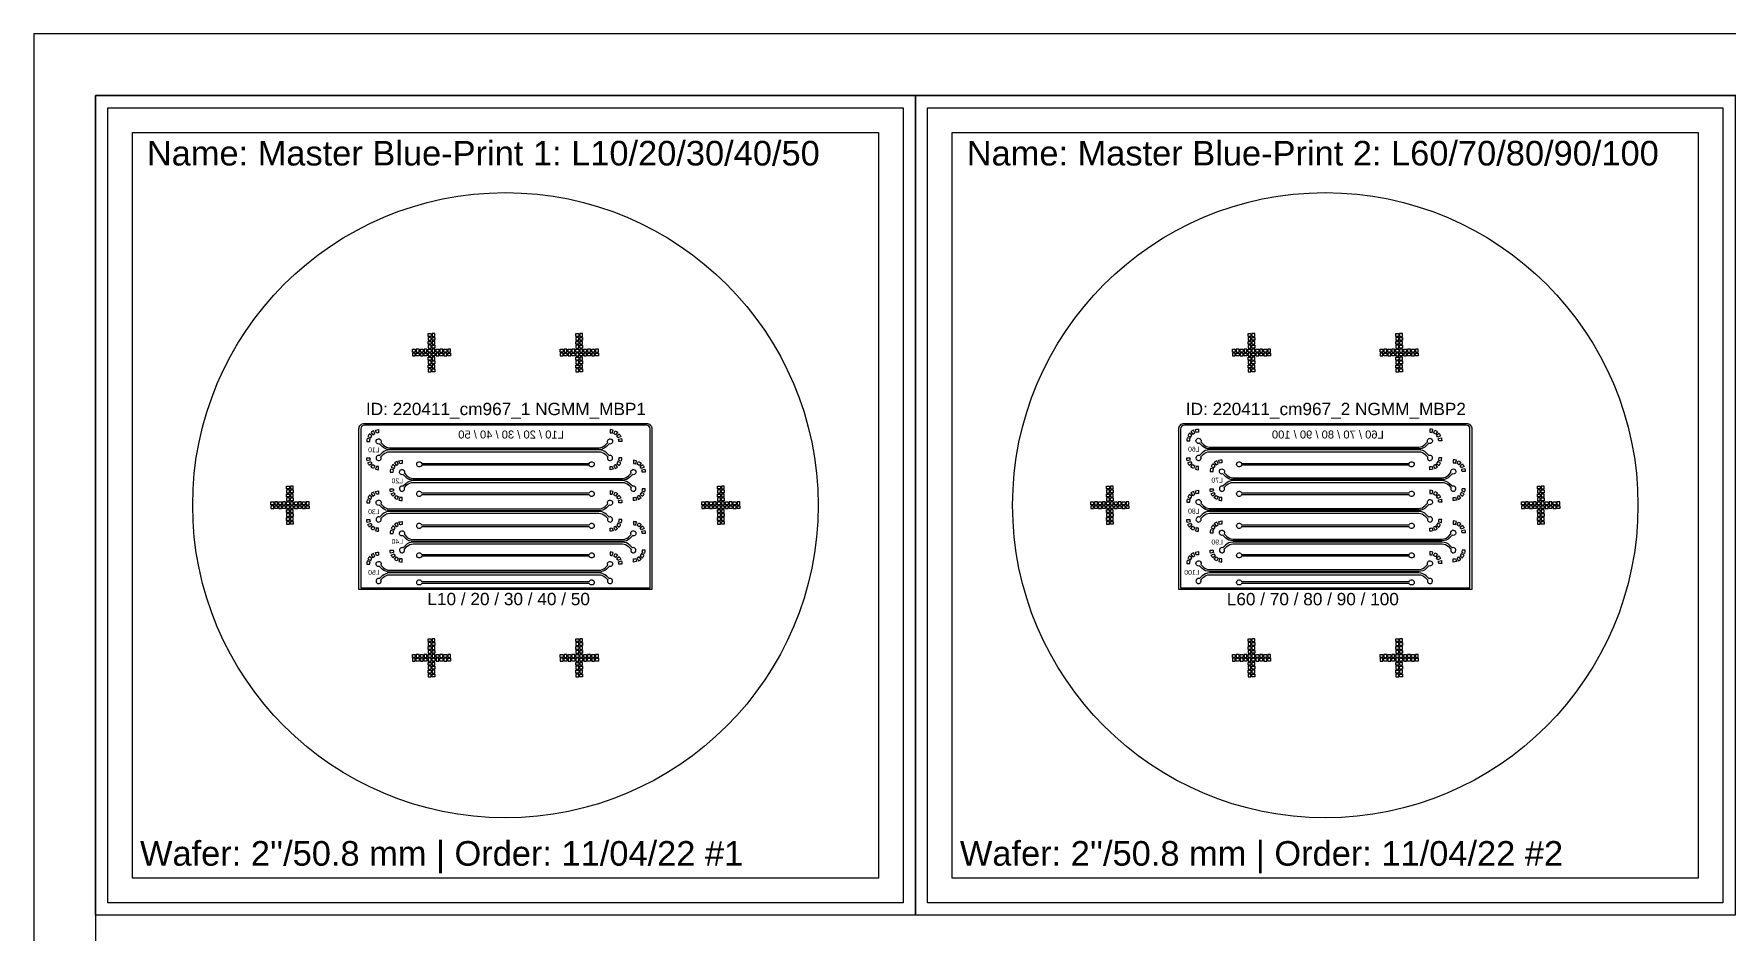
# Model space of a CAD drawing. Extents: x 3 to 210003, y 6 to 297006.
# Drawn here: x 3 to 137703, y 223856 to 297006 of the extents above; entities that cross this region are included whole.
import ezdxf

# ---------------------------------------------------------------- set-up
doc = ezdxf.new("R2010")
doc.units = 13
doc.header["$MEASUREMENT"] = 0
doc.layers.add('1- Light', color=2, linetype='Continuous')
doc.layers.add('2- Dark', color=4, linetype='Continuous')
doc.styles.get("Standard").update_dxf_attribs({"font": 'Arial.ttf', "height": 4})

msp = doc.modelspace()

# ---------------------------------------------------------------- linework, layer by layer
for points in [[(6003, 291006), (70603, 291006), (70603, 226406), (6003, 226406)], [(72603, 291006), (137203, 291006), (137203, 226406), (72603, 226406)], [(8003, 289006), (68603, 289006), (68603, 228406), (8003, 228406)], [(74603, 289006), (135203, 289006), (135203, 228406), (74603, 228406)]]:
    msp.add_lwpolyline(points, close=True)
at = {"layer": '1- Light'}
for points in [[(32033, 272656), (32263, 272656), (32263, 272426), (32033, 272426)], [(32573, 272656), (32343, 272656), (32343, 272426), (32573, 272426)], [(44033, 272656), (44263, 272656), (44263, 272426), (44033, 272426)], [(44573, 272656), (44343, 272656), (44343, 272426), (44573, 272426)], [(98633, 272656), (98863, 272656), (98863, 272426), (98633, 272426)], [(99173, 272656), (98943, 272656), (98943, 272426), (99173, 272426)], [(110633, 272656), (110863, 272656), (110863, 272426), (110633, 272426)], [(111173, 272656), (110943, 272656), (110943, 272426), (111173, 272426)], [(30753, 271376), (30983, 271376), (30983, 271146), (30753, 271146)], [(31293, 271376), (31063, 271376), (31063, 271146), (31293, 271146)], [(31393, 271376), (31623, 271376), (31623, 271146), (31393, 271146)], [(31933, 271376), (31703, 271376), (31703, 271146), (31933, 271146)], [(32033, 272116), (32263, 272116), (32263, 272346), (32033, 272346)], [(32033, 272016), (32263, 272016), (32263, 271786), (32033, 271786)], [(32033, 271476), (32263, 271476), (32263, 271706), (32033, 271706)], [(32033, 271376), (32263, 271376), (32263, 271146), (32033, 271146)], [(32573, 272116), (32343, 272116), (32343, 272346), (32573, 272346)], [(32573, 272016), (32343, 272016), (32343, 271786), (32573, 271786)], [(32573, 271476), (32343, 271476), (32343, 271706), (32573, 271706)], [(32573, 271376), (32343, 271376), (32343, 271146), (32573, 271146)], [(32673, 271376), (32903, 271376), (32903, 271146), (32673, 271146)], [(33213, 271376), (32983, 271376), (32983, 271146), (33213, 271146)], [(33313, 271376), (33543, 271376), (33543, 271146), (33313, 271146)], [(33853, 271376), (33623, 271376), (33623, 271146), (33853, 271146)], [(42753, 271376), (42983, 271376), (42983, 271146), (42753, 271146)], [(43293, 271376), (43063, 271376), (43063, 271146), (43293, 271146)], [(43393, 271376), (43623, 271376), (43623, 271146), (43393, 271146)], [(43933, 271376), (43703, 271376), (43703, 271146), (43933, 271146)], [(44033, 272116), (44263, 272116), (44263, 272346), (44033, 272346)], [(44033, 272016), (44263, 272016), (44263, 271786), (44033, 271786)], [(44033, 271476), (44263, 271476), (44263, 271706), (44033, 271706)], [(44033, 271376), (44263, 271376), (44263, 271146), (44033, 271146)], [(44573, 272116), (44343, 272116), (44343, 272346), (44573, 272346)], [(44573, 272016), (44343, 272016), (44343, 271786), (44573, 271786)], [(44573, 271476), (44343, 271476), (44343, 271706), (44573, 271706)], [(44573, 271376), (44343, 271376), (44343, 271146), (44573, 271146)], [(44673, 271376), (44903, 271376), (44903, 271146), (44673, 271146)], [(45213, 271376), (44983, 271376), (44983, 271146), (45213, 271146)], [(45313, 271376), (45543, 271376), (45543, 271146), (45313, 271146)], [(45853, 271376), (45623, 271376), (45623, 271146), (45853, 271146)], [(97353, 271376), (97583, 271376), (97583, 271146), (97353, 271146)], [(97893, 271376), (97663, 271376), (97663, 271146), (97893, 271146)], [(97993, 271376), (98223, 271376), (98223, 271146), (97993, 271146)], [(98533, 271376), (98303, 271376), (98303, 271146), (98533, 271146)], [(98633, 272116), (98863, 272116), (98863, 272346), (98633, 272346)], [(98633, 272016), (98863, 272016), (98863, 271786), (98633, 271786)], [(98633, 271476), (98863, 271476), (98863, 271706), (98633, 271706)], [(98633, 271376), (98863, 271376), (98863, 271146), (98633, 271146)], [(99173, 272116), (98943, 272116), (98943, 272346), (99173, 272346)], [(99173, 272016), (98943, 272016), (98943, 271786), (99173, 271786)], [(99173, 271476), (98943, 271476), (98943, 271706), (99173, 271706)], [(99173, 271376), (98943, 271376), (98943, 271146), (99173, 271146)], [(99273, 271376), (99503, 271376), (99503, 271146), (99273, 271146)], [(99813, 271376), (99583, 271376), (99583, 271146), (99813, 271146)], [(99913, 271376), (100143, 271376), (100143, 271146), (99913, 271146)], [(100453, 271376), (100223, 271376), (100223, 271146), (100453, 271146)], [(109353, 271376), (109583, 271376), (109583, 271146), (109353, 271146)], [(109893, 271376), (109663, 271376), (109663, 271146), (109893, 271146)], [(109993, 271376), (110223, 271376), (110223, 271146), (109993, 271146)], [(110533, 271376), (110303, 271376), (110303, 271146), (110533, 271146)], [(110633, 272116), (110863, 272116), (110863, 272346), (110633, 272346)], [(110633, 272016), (110863, 272016), (110863, 271786), (110633, 271786)], [(110633, 271476), (110863, 271476), (110863, 271706), (110633, 271706)], [(110633, 271376), (110863, 271376), (110863, 271146), (110633, 271146)], [(111173, 272116), (110943, 272116), (110943, 272346), (111173, 272346)], [(111173, 272016), (110943, 272016), (110943, 271786), (111173, 271786)], [(111173, 271476), (110943, 271476), (110943, 271706), (111173, 271706)], [(111173, 271376), (110943, 271376), (110943, 271146), (111173, 271146)], [(111273, 271376), (111503, 271376), (111503, 271146), (111273, 271146)], [(111813, 271376), (111583, 271376), (111583, 271146), (111813, 271146)], [(111913, 271376), (112143, 271376), (112143, 271146), (111913, 271146)], [(112453, 271376), (112223, 271376), (112223, 271146), (112453, 271146)], [(30753, 270836), (30983, 270836), (30983, 271066), (30753, 271066)], [(31293, 270836), (31063, 270836), (31063, 271066), (31293, 271066)], [(31393, 270836), (31623, 270836), (31623, 271066), (31393, 271066)], [(31933, 270836), (31703, 270836), (31703, 271066), (31933, 271066)], [(32033, 270836), (32263, 270836), (32263, 271066), (32033, 271066)], [(32033, 270736), (32263, 270736), (32263, 270506), (32033, 270506)], [(32033, 270196), (32263, 270196), (32263, 270426), (32033, 270426)], [(32033, 270096), (32263, 270096), (32263, 269866), (32033, 269866)], [(32573, 270836), (32343, 270836), (32343, 271066), (32573, 271066)], [(32573, 270736), (32343, 270736), (32343, 270506), (32573, 270506)], [(32573, 270196), (32343, 270196), (32343, 270426), (32573, 270426)], [(32573, 270096), (32343, 270096), (32343, 269866), (32573, 269866)], [(32673, 270836), (32903, 270836), (32903, 271066), (32673, 271066)], [(33213, 270836), (32983, 270836), (32983, 271066), (33213, 271066)], [(33313, 270836), (33543, 270836), (33543, 271066), (33313, 271066)], [(33853, 270836), (33623, 270836), (33623, 271066), (33853, 271066)], [(42753, 270836), (42983, 270836), (42983, 271066), (42753, 271066)], [(43293, 270836), (43063, 270836), (43063, 271066), (43293, 271066)], [(43393, 270836), (43623, 270836), (43623, 271066), (43393, 271066)], [(43933, 270836), (43703, 270836), (43703, 271066), (43933, 271066)], [(44033, 270836), (44263, 270836), (44263, 271066), (44033, 271066)], [(44033, 270736), (44263, 270736), (44263, 270506), (44033, 270506)], [(44033, 270196), (44263, 270196), (44263, 270426), (44033, 270426)], [(44033, 270096), (44263, 270096), (44263, 269866), (44033, 269866)], [(44573, 270836), (44343, 270836), (44343, 271066), (44573, 271066)], [(44573, 270736), (44343, 270736), (44343, 270506), (44573, 270506)], [(44573, 270196), (44343, 270196), (44343, 270426), (44573, 270426)], [(44573, 270096), (44343, 270096), (44343, 269866), (44573, 269866)], [(44673, 270836), (44903, 270836), (44903, 271066), (44673, 271066)], [(45213, 270836), (44983, 270836), (44983, 271066), (45213, 271066)], [(45313, 270836), (45543, 270836), (45543, 271066), (45313, 271066)], [(45853, 270836), (45623, 270836), (45623, 271066), (45853, 271066)], [(97353, 270836), (97583, 270836), (97583, 271066), (97353, 271066)], [(97893, 270836), (97663, 270836), (97663, 271066), (97893, 271066)], [(97993, 270836), (98223, 270836), (98223, 271066), (97993, 271066)], [(98533, 270836), (98303, 270836), (98303, 271066), (98533, 271066)], [(98633, 270836), (98863, 270836), (98863, 271066), (98633, 271066)], [(98633, 270736), (98863, 270736), (98863, 270506), (98633, 270506)], [(98633, 270196), (98863, 270196), (98863, 270426), (98633, 270426)], [(98633, 270096), (98863, 270096), (98863, 269866), (98633, 269866)], [(99173, 270836), (98943, 270836), (98943, 271066), (99173, 271066)], [(99173, 270736), (98943, 270736), (98943, 270506), (99173, 270506)], [(99173, 270196), (98943, 270196), (98943, 270426), (99173, 270426)], [(99173, 270096), (98943, 270096), (98943, 269866), (99173, 269866)], [(99273, 270836), (99503, 270836), (99503, 271066), (99273, 271066)], [(99813, 270836), (99583, 270836), (99583, 271066), (99813, 271066)], [(99913, 270836), (100143, 270836), (100143, 271066), (99913, 271066)], [(100453, 270836), (100223, 270836), (100223, 271066), (100453, 271066)], [(109353, 270836), (109583, 270836), (109583, 271066), (109353, 271066)], [(109893, 270836), (109663, 270836), (109663, 271066), (109893, 271066)], [(109993, 270836), (110223, 270836), (110223, 271066), (109993, 271066)], [(110533, 270836), (110303, 270836), (110303, 271066), (110533, 271066)], [(110633, 270836), (110863, 270836), (110863, 271066), (110633, 271066)], [(110633, 270736), (110863, 270736), (110863, 270506), (110633, 270506)], [(110633, 270196), (110863, 270196), (110863, 270426), (110633, 270426)], [(110633, 270096), (110863, 270096), (110863, 269866), (110633, 269866)], [(111173, 270836), (110943, 270836), (110943, 271066), (111173, 271066)], [(111173, 270736), (110943, 270736), (110943, 270506), (111173, 270506)], [(111173, 270196), (110943, 270196), (110943, 270426), (111173, 270426)], [(111173, 270096), (110943, 270096), (110943, 269866), (111173, 269866)], [(111273, 270836), (111503, 270836), (111503, 271066), (111273, 271066)], [(111813, 270836), (111583, 270836), (111583, 271066), (111813, 271066)], [(111913, 270836), (112143, 270836), (112143, 271066), (111913, 271066)], [(112453, 270836), (112223, 270836), (112223, 271066), (112453, 271066)], [(32033, 269556), (32263, 269556), (32263, 269786), (32033, 269786)], [(32573, 269556), (32343, 269556), (32343, 269786), (32573, 269786)], [(44033, 269556), (44263, 269556), (44263, 269786), (44033, 269786)], [(44573, 269556), (44343, 269556), (44343, 269786), (44573, 269786)], [(98633, 269556), (98863, 269556), (98863, 269786), (98633, 269786)], [(99173, 269556), (98943, 269556), (98943, 269786), (99173, 269786)], [(110633, 269556), (110863, 269556), (110863, 269786), (110633, 269786)], [(111173, 269556), (110943, 269556), (110943, 269786), (111173, 269786)], [(20533, 260256), (20763, 260256), (20763, 260026), (20533, 260026)], [(21073, 260256), (20843, 260256), (20843, 260026), (21073, 260026)], [(55533, 260256), (55763, 260256), (55763, 260026), (55533, 260026)], [(56073, 260256), (55843, 260256), (55843, 260026), (56073, 260026)], [(87133, 260256), (87363, 260256), (87363, 260026), (87133, 260026)], [(87673, 260256), (87443, 260256), (87443, 260026), (87673, 260026)], [(122133, 260256), (122363, 260256), (122363, 260026), (122133, 260026)], [(122673, 260256), (122443, 260256), (122443, 260026), (122673, 260026)], [(19253, 258976), (19483, 258976), (19483, 258746), (19253, 258746)], [(19793, 258976), (19563, 258976), (19563, 258746), (19793, 258746)], [(19893, 258976), (20123, 258976), (20123, 258746), (19893, 258746)], [(20433, 258976), (20203, 258976), (20203, 258746), (20433, 258746)], [(20533, 259716), (20763, 259716), (20763, 259946), (20533, 259946)], [(20533, 259616), (20763, 259616), (20763, 259386), (20533, 259386)], [(20533, 259076), (20763, 259076), (20763, 259306), (20533, 259306)], [(20533, 258976), (20763, 258976), (20763, 258746), (20533, 258746)], [(21073, 259716), (20843, 259716), (20843, 259946), (21073, 259946)], [(21073, 259616), (20843, 259616), (20843, 259386), (21073, 259386)], [(21073, 259076), (20843, 259076), (20843, 259306), (21073, 259306)], [(21073, 258976), (20843, 258976), (20843, 258746), (21073, 258746)], [(21173, 258976), (21403, 258976), (21403, 258746), (21173, 258746)], [(21713, 258976), (21483, 258976), (21483, 258746), (21713, 258746)], [(21813, 258976), (22043, 258976), (22043, 258746), (21813, 258746)], [(22353, 258976), (22123, 258976), (22123, 258746), (22353, 258746)], [(54253, 258976), (54483, 258976), (54483, 258746), (54253, 258746)], [(54793, 258976), (54563, 258976), (54563, 258746), (54793, 258746)], [(54893, 258976), (55123, 258976), (55123, 258746), (54893, 258746)], [(55433, 258976), (55203, 258976), (55203, 258746), (55433, 258746)], [(55533, 259716), (55763, 259716), (55763, 259946), (55533, 259946)], [(55533, 259616), (55763, 259616), (55763, 259386), (55533, 259386)], [(55533, 259076), (55763, 259076), (55763, 259306), (55533, 259306)], [(55533, 258976), (55763, 258976), (55763, 258746), (55533, 258746)], [(56073, 259716), (55843, 259716), (55843, 259946), (56073, 259946)], [(56073, 259616), (55843, 259616), (55843, 259386), (56073, 259386)], [(56073, 259076), (55843, 259076), (55843, 259306), (56073, 259306)], [(56073, 258976), (55843, 258976), (55843, 258746), (56073, 258746)], [(56173, 258976), (56403, 258976), (56403, 258746), (56173, 258746)], [(56713, 258976), (56483, 258976), (56483, 258746), (56713, 258746)], [(56813, 258976), (57043, 258976), (57043, 258746), (56813, 258746)], [(57353, 258976), (57123, 258976), (57123, 258746), (57353, 258746)], [(85853, 258976), (86083, 258976), (86083, 258746), (85853, 258746)], [(86393, 258976), (86163, 258976), (86163, 258746), (86393, 258746)], [(86493, 258976), (86723, 258976), (86723, 258746), (86493, 258746)], [(87033, 258976), (86803, 258976), (86803, 258746), (87033, 258746)], [(87133, 259716), (87363, 259716), (87363, 259946), (87133, 259946)], [(87133, 259616), (87363, 259616), (87363, 259386), (87133, 259386)], [(87133, 259076), (87363, 259076), (87363, 259306), (87133, 259306)], [(87133, 258976), (87363, 258976), (87363, 258746), (87133, 258746)], [(87673, 259716), (87443, 259716), (87443, 259946), (87673, 259946)], [(87673, 259616), (87443, 259616), (87443, 259386), (87673, 259386)], [(87673, 259076), (87443, 259076), (87443, 259306), (87673, 259306)], [(87673, 258976), (87443, 258976), (87443, 258746), (87673, 258746)], [(87773, 258976), (88003, 258976), (88003, 258746), (87773, 258746)], [(88313, 258976), (88083, 258976), (88083, 258746), (88313, 258746)], [(88413, 258976), (88643, 258976), (88643, 258746), (88413, 258746)], [(88953, 258976), (88723, 258976), (88723, 258746), (88953, 258746)], [(120853, 258976), (121083, 258976), (121083, 258746), (120853, 258746)], [(121393, 258976), (121163, 258976), (121163, 258746), (121393, 258746)], [(121493, 258976), (121723, 258976), (121723, 258746), (121493, 258746)], [(122033, 258976), (121803, 258976), (121803, 258746), (122033, 258746)], [(122133, 259716), (122363, 259716), (122363, 259946), (122133, 259946)], [(122133, 259616), (122363, 259616), (122363, 259386), (122133, 259386)], [(122133, 259076), (122363, 259076), (122363, 259306), (122133, 259306)], [(122133, 258976), (122363, 258976), (122363, 258746), (122133, 258746)], [(122673, 259716), (122443, 259716), (122443, 259946), (122673, 259946)], [(122673, 259616), (122443, 259616), (122443, 259386), (122673, 259386)], [(122673, 259076), (122443, 259076), (122443, 259306), (122673, 259306)], [(122673, 258976), (122443, 258976), (122443, 258746), (122673, 258746)], [(122773, 258976), (123003, 258976), (123003, 258746), (122773, 258746)], [(123313, 258976), (123083, 258976), (123083, 258746), (123313, 258746)], [(123413, 258976), (123643, 258976), (123643, 258746), (123413, 258746)], [(123953, 258976), (123723, 258976), (123723, 258746), (123953, 258746)], [(19253, 258436), (19483, 258436), (19483, 258666), (19253, 258666)], [(19793, 258436), (19563, 258436), (19563, 258666), (19793, 258666)], [(19893, 258436), (20123, 258436), (20123, 258666), (19893, 258666)], [(20433, 258436), (20203, 258436), (20203, 258666), (20433, 258666)], [(20533, 258436), (20763, 258436), (20763, 258666), (20533, 258666)], [(20533, 258336), (20763, 258336), (20763, 258106), (20533, 258106)], [(20533, 257796), (20763, 257796), (20763, 258026), (20533, 258026)], [(20533, 257696), (20763, 257696), (20763, 257466), (20533, 257466)], [(21073, 258436), (20843, 258436), (20843, 258666), (21073, 258666)], [(21073, 258336), (20843, 258336), (20843, 258106), (21073, 258106)], [(21073, 257796), (20843, 257796), (20843, 258026), (21073, 258026)], [(21073, 257696), (20843, 257696), (20843, 257466), (21073, 257466)], [(21173, 258436), (21403, 258436), (21403, 258666), (21173, 258666)], [(21713, 258436), (21483, 258436), (21483, 258666), (21713, 258666)], [(21813, 258436), (22043, 258436), (22043, 258666), (21813, 258666)], [(22353, 258436), (22123, 258436), (22123, 258666), (22353, 258666)], [(54253, 258436), (54483, 258436), (54483, 258666), (54253, 258666)], [(54793, 258436), (54563, 258436), (54563, 258666), (54793, 258666)], [(54893, 258436), (55123, 258436), (55123, 258666), (54893, 258666)], [(55433, 258436), (55203, 258436), (55203, 258666), (55433, 258666)], [(55533, 258436), (55763, 258436), (55763, 258666), (55533, 258666)], [(55533, 258336), (55763, 258336), (55763, 258106), (55533, 258106)], [(55533, 257796), (55763, 257796), (55763, 258026), (55533, 258026)], [(55533, 257696), (55763, 257696), (55763, 257466), (55533, 257466)], [(56073, 258436), (55843, 258436), (55843, 258666), (56073, 258666)], [(56073, 258336), (55843, 258336), (55843, 258106), (56073, 258106)], [(56073, 257796), (55843, 257796), (55843, 258026), (56073, 258026)], [(56073, 257696), (55843, 257696), (55843, 257466), (56073, 257466)], [(56173, 258436), (56403, 258436), (56403, 258666), (56173, 258666)], [(56713, 258436), (56483, 258436), (56483, 258666), (56713, 258666)], [(56813, 258436), (57043, 258436), (57043, 258666), (56813, 258666)], [(57353, 258436), (57123, 258436), (57123, 258666), (57353, 258666)], [(85853, 258436), (86083, 258436), (86083, 258666), (85853, 258666)], [(86393, 258436), (86163, 258436), (86163, 258666), (86393, 258666)], [(86493, 258436), (86723, 258436), (86723, 258666), (86493, 258666)], [(87033, 258436), (86803, 258436), (86803, 258666), (87033, 258666)], [(87133, 258436), (87363, 258436), (87363, 258666), (87133, 258666)], [(87133, 258336), (87363, 258336), (87363, 258106), (87133, 258106)], [(87133, 257796), (87363, 257796), (87363, 258026), (87133, 258026)], [(87133, 257696), (87363, 257696), (87363, 257466), (87133, 257466)], [(87673, 258436), (87443, 258436), (87443, 258666), (87673, 258666)], [(87673, 258336), (87443, 258336), (87443, 258106), (87673, 258106)], [(87673, 257796), (87443, 257796), (87443, 258026), (87673, 258026)], [(87673, 257696), (87443, 257696), (87443, 257466), (87673, 257466)], [(87773, 258436), (88003, 258436), (88003, 258666), (87773, 258666)], [(88313, 258436), (88083, 258436), (88083, 258666), (88313, 258666)], [(88413, 258436), (88643, 258436), (88643, 258666), (88413, 258666)], [(88953, 258436), (88723, 258436), (88723, 258666), (88953, 258666)], [(120853, 258436), (121083, 258436), (121083, 258666), (120853, 258666)], [(121393, 258436), (121163, 258436), (121163, 258666), (121393, 258666)], [(121493, 258436), (121723, 258436), (121723, 258666), (121493, 258666)], [(122033, 258436), (121803, 258436), (121803, 258666), (122033, 258666)], [(122133, 258436), (122363, 258436), (122363, 258666), (122133, 258666)], [(122133, 258336), (122363, 258336), (122363, 258106), (122133, 258106)], [(122133, 257796), (122363, 257796), (122363, 258026), (122133, 258026)], [(122133, 257696), (122363, 257696), (122363, 257466), (122133, 257466)], [(122673, 258436), (122443, 258436), (122443, 258666), (122673, 258666)], [(122673, 258336), (122443, 258336), (122443, 258106), (122673, 258106)], [(122673, 257796), (122443, 257796), (122443, 258026), (122673, 258026)], [(122673, 257696), (122443, 257696), (122443, 257466), (122673, 257466)], [(122773, 258436), (123003, 258436), (123003, 258666), (122773, 258666)], [(123313, 258436), (123083, 258436), (123083, 258666), (123313, 258666)], [(123413, 258436), (123643, 258436), (123643, 258666), (123413, 258666)], [(123953, 258436), (123723, 258436), (123723, 258666), (123953, 258666)], [(20533, 257156), (20763, 257156), (20763, 257386), (20533, 257386)], [(21073, 257156), (20843, 257156), (20843, 257386), (21073, 257386)], [(55533, 257156), (55763, 257156), (55763, 257386), (55533, 257386)], [(56073, 257156), (55843, 257156), (55843, 257386), (56073, 257386)], [(87133, 257156), (87363, 257156), (87363, 257386), (87133, 257386)], [(87673, 257156), (87443, 257156), (87443, 257386), (87673, 257386)], [(122133, 257156), (122363, 257156), (122363, 257386), (122133, 257386)], [(122673, 257156), (122443, 257156), (122443, 257386), (122673, 257386)], [(30753, 246576), (30983, 246576), (30983, 246346), (30753, 246346)], [(31293, 246576), (31063, 246576), (31063, 246346), (31293, 246346)], [(31393, 246576), (31623, 246576), (31623, 246346), (31393, 246346)], [(31933, 246576), (31703, 246576), (31703, 246346), (31933, 246346)], [(32033, 247856), (32263, 247856), (32263, 247626), (32033, 247626)], [(32033, 247316), (32263, 247316), (32263, 247546), (32033, 247546)], [(32033, 247216), (32263, 247216), (32263, 246986), (32033, 246986)], [(32033, 246676), (32263, 246676), (32263, 246906), (32033, 246906)], [(32033, 246576), (32263, 246576), (32263, 246346), (32033, 246346)], [(32573, 247856), (32343, 247856), (32343, 247626), (32573, 247626)], [(32573, 247316), (32343, 247316), (32343, 247546), (32573, 247546)], [(32573, 247216), (32343, 247216), (32343, 246986), (32573, 246986)], [(32573, 246676), (32343, 246676), (32343, 246906), (32573, 246906)], [(32573, 246576), (32343, 246576), (32343, 246346), (32573, 246346)], [(32673, 246576), (32903, 246576), (32903, 246346), (32673, 246346)], [(33213, 246576), (32983, 246576), (32983, 246346), (33213, 246346)], [(33313, 246576), (33543, 246576), (33543, 246346), (33313, 246346)], [(33853, 246576), (33623, 246576), (33623, 246346), (33853, 246346)], [(42753, 246576), (42983, 246576), (42983, 246346), (42753, 246346)], [(43293, 246576), (43063, 246576), (43063, 246346), (43293, 246346)], [(43393, 246576), (43623, 246576), (43623, 246346), (43393, 246346)], [(43933, 246576), (43703, 246576), (43703, 246346), (43933, 246346)], [(44033, 247856), (44263, 247856), (44263, 247626), (44033, 247626)], [(44033, 247316), (44263, 247316), (44263, 247546), (44033, 247546)], [(44033, 247216), (44263, 247216), (44263, 246986), (44033, 246986)], [(44033, 246676), (44263, 246676), (44263, 246906), (44033, 246906)], [(44033, 246576), (44263, 246576), (44263, 246346), (44033, 246346)], [(44573, 247856), (44343, 247856), (44343, 247626), (44573, 247626)], [(44573, 247316), (44343, 247316), (44343, 247546), (44573, 247546)], [(44573, 247216), (44343, 247216), (44343, 246986), (44573, 246986)], [(44573, 246676), (44343, 246676), (44343, 246906), (44573, 246906)], [(44573, 246576), (44343, 246576), (44343, 246346), (44573, 246346)], [(44673, 246576), (44903, 246576), (44903, 246346), (44673, 246346)], [(45213, 246576), (44983, 246576), (44983, 246346), (45213, 246346)], [(45313, 246576), (45543, 246576), (45543, 246346), (45313, 246346)], [(45853, 246576), (45623, 246576), (45623, 246346), (45853, 246346)], [(97353, 246576), (97583, 246576), (97583, 246346), (97353, 246346)], [(97893, 246576), (97663, 246576), (97663, 246346), (97893, 246346)], [(97993, 246576), (98223, 246576), (98223, 246346), (97993, 246346)], [(98533, 246576), (98303, 246576), (98303, 246346), (98533, 246346)], [(98633, 247856), (98863, 247856), (98863, 247626), (98633, 247626)], [(98633, 247316), (98863, 247316), (98863, 247546), (98633, 247546)], [(98633, 247216), (98863, 247216), (98863, 246986), (98633, 246986)], [(98633, 246676), (98863, 246676), (98863, 246906), (98633, 246906)], [(98633, 246576), (98863, 246576), (98863, 246346), (98633, 246346)], [(99173, 247856), (98943, 247856), (98943, 247626), (99173, 247626)], [(99173, 247316), (98943, 247316), (98943, 247546), (99173, 247546)], [(99173, 247216), (98943, 247216), (98943, 246986), (99173, 246986)], [(99173, 246676), (98943, 246676), (98943, 246906), (99173, 246906)], [(99173, 246576), (98943, 246576), (98943, 246346), (99173, 246346)], [(99273, 246576), (99503, 246576), (99503, 246346), (99273, 246346)], [(99813, 246576), (99583, 246576), (99583, 246346), (99813, 246346)], [(99913, 246576), (100143, 246576), (100143, 246346), (99913, 246346)], [(100453, 246576), (100223, 246576), (100223, 246346), (100453, 246346)], [(109353, 246576), (109583, 246576), (109583, 246346), (109353, 246346)], [(109893, 246576), (109663, 246576), (109663, 246346), (109893, 246346)], [(109993, 246576), (110223, 246576), (110223, 246346), (109993, 246346)], [(110533, 246576), (110303, 246576), (110303, 246346), (110533, 246346)], [(110633, 247856), (110863, 247856), (110863, 247626), (110633, 247626)], [(110633, 247316), (110863, 247316), (110863, 247546), (110633, 247546)], [(110633, 247216), (110863, 247216), (110863, 246986), (110633, 246986)], [(110633, 246676), (110863, 246676), (110863, 246906), (110633, 246906)], [(110633, 246576), (110863, 246576), (110863, 246346), (110633, 246346)], [(111173, 247856), (110943, 247856), (110943, 247626), (111173, 247626)], [(111173, 247316), (110943, 247316), (110943, 247546), (111173, 247546)], [(111173, 247216), (110943, 247216), (110943, 246986), (111173, 246986)], [(111173, 246676), (110943, 246676), (110943, 246906), (111173, 246906)], [(111173, 246576), (110943, 246576), (110943, 246346), (111173, 246346)], [(111273, 246576), (111503, 246576), (111503, 246346), (111273, 246346)], [(111813, 246576), (111583, 246576), (111583, 246346), (111813, 246346)], [(111913, 246576), (112143, 246576), (112143, 246346), (111913, 246346)], [(112453, 246576), (112223, 246576), (112223, 246346), (112453, 246346)], [(30753, 246036), (30983, 246036), (30983, 246266), (30753, 246266)], [(31293, 246036), (31063, 246036), (31063, 246266), (31293, 246266)], [(31393, 246036), (31623, 246036), (31623, 246266), (31393, 246266)], [(31933, 246036), (31703, 246036), (31703, 246266), (31933, 246266)], [(32033, 246036), (32263, 246036), (32263, 246266), (32033, 246266)], [(32033, 245936), (32263, 245936), (32263, 245706), (32033, 245706)], [(32033, 245396), (32263, 245396), (32263, 245626), (32033, 245626)], [(32033, 245296), (32263, 245296), (32263, 245066), (32033, 245066)], [(32573, 246036), (32343, 246036), (32343, 246266), (32573, 246266)], [(32573, 245936), (32343, 245936), (32343, 245706), (32573, 245706)], [(32573, 245396), (32343, 245396), (32343, 245626), (32573, 245626)], [(32573, 245296), (32343, 245296), (32343, 245066), (32573, 245066)], [(32673, 246036), (32903, 246036), (32903, 246266), (32673, 246266)], [(33213, 246036), (32983, 246036), (32983, 246266), (33213, 246266)], [(33313, 246036), (33543, 246036), (33543, 246266), (33313, 246266)], [(33853, 246036), (33623, 246036), (33623, 246266), (33853, 246266)], [(42753, 246036), (42983, 246036), (42983, 246266), (42753, 246266)], [(43293, 246036), (43063, 246036), (43063, 246266), (43293, 246266)], [(43393, 246036), (43623, 246036), (43623, 246266), (43393, 246266)], [(43933, 246036), (43703, 246036), (43703, 246266), (43933, 246266)], [(44033, 246036), (44263, 246036), (44263, 246266), (44033, 246266)], [(44033, 245936), (44263, 245936), (44263, 245706), (44033, 245706)], [(44033, 245396), (44263, 245396), (44263, 245626), (44033, 245626)], [(44033, 245296), (44263, 245296), (44263, 245066), (44033, 245066)], [(44573, 246036), (44343, 246036), (44343, 246266), (44573, 246266)], [(44573, 245936), (44343, 245936), (44343, 245706), (44573, 245706)], [(44573, 245396), (44343, 245396), (44343, 245626), (44573, 245626)], [(44573, 245296), (44343, 245296), (44343, 245066), (44573, 245066)], [(44673, 246036), (44903, 246036), (44903, 246266), (44673, 246266)], [(45213, 246036), (44983, 246036), (44983, 246266), (45213, 246266)], [(45313, 246036), (45543, 246036), (45543, 246266), (45313, 246266)], [(45853, 246036), (45623, 246036), (45623, 246266), (45853, 246266)], [(97353, 246036), (97583, 246036), (97583, 246266), (97353, 246266)], [(97893, 246036), (97663, 246036), (97663, 246266), (97893, 246266)], [(97993, 246036), (98223, 246036), (98223, 246266), (97993, 246266)], [(98533, 246036), (98303, 246036), (98303, 246266), (98533, 246266)], [(98633, 246036), (98863, 246036), (98863, 246266), (98633, 246266)], [(98633, 245936), (98863, 245936), (98863, 245706), (98633, 245706)], [(98633, 245396), (98863, 245396), (98863, 245626), (98633, 245626)], [(98633, 245296), (98863, 245296), (98863, 245066), (98633, 245066)], [(99173, 246036), (98943, 246036), (98943, 246266), (99173, 246266)], [(99173, 245936), (98943, 245936), (98943, 245706), (99173, 245706)], [(99173, 245396), (98943, 245396), (98943, 245626), (99173, 245626)], [(99173, 245296), (98943, 245296), (98943, 245066), (99173, 245066)], [(99273, 246036), (99503, 246036), (99503, 246266), (99273, 246266)], [(99813, 246036), (99583, 246036), (99583, 246266), (99813, 246266)], [(99913, 246036), (100143, 246036), (100143, 246266), (99913, 246266)], [(100453, 246036), (100223, 246036), (100223, 246266), (100453, 246266)], [(109353, 246036), (109583, 246036), (109583, 246266), (109353, 246266)], [(109893, 246036), (109663, 246036), (109663, 246266), (109893, 246266)], [(109993, 246036), (110223, 246036), (110223, 246266), (109993, 246266)], [(110533, 246036), (110303, 246036), (110303, 246266), (110533, 246266)], [(110633, 246036), (110863, 246036), (110863, 246266), (110633, 246266)], [(110633, 245936), (110863, 245936), (110863, 245706), (110633, 245706)], [(110633, 245396), (110863, 245396), (110863, 245626), (110633, 245626)], [(110633, 245296), (110863, 245296), (110863, 245066), (110633, 245066)], [(111173, 246036), (110943, 246036), (110943, 246266), (111173, 246266)], [(111173, 245936), (110943, 245936), (110943, 245706), (111173, 245706)], [(111173, 245396), (110943, 245396), (110943, 245626), (111173, 245626)], [(111173, 245296), (110943, 245296), (110943, 245066), (111173, 245066)], [(111273, 246036), (111503, 246036), (111503, 246266), (111273, 246266)], [(111813, 246036), (111583, 246036), (111583, 246266), (111813, 246266)], [(111913, 246036), (112143, 246036), (112143, 246266), (111913, 246266)], [(112453, 246036), (112223, 246036), (112223, 246266), (112453, 246266)], [(32033, 244756), (32263, 244756), (32263, 244986), (32033, 244986)], [(32573, 244756), (32343, 244756), (32343, 244986), (32573, 244986)], [(44033, 244756), (44263, 244756), (44263, 244986), (44033, 244986)], [(44573, 244756), (44343, 244756), (44343, 244986), (44573, 244986)], [(98633, 244756), (98863, 244756), (98863, 244986), (98633, 244986)], [(99173, 244756), (98943, 244756), (98943, 244986), (99173, 244986)], [(110633, 244756), (110863, 244756), (110863, 244986), (110633, 244986)], [(111173, 244756), (110943, 244756), (110943, 244986), (111173, 244986)]]:
    msp.add_lwpolyline(points, close=True, dxfattribs=at)
for points in [[(50203, 252056), (50203, 251856), (26403, 251856), (26403, 252056), (26403, 264906, -0.4142136), (26853, 265356), (49753, 265356, -0.4142136), (50203, 264906)], [(50053, 252206), (50053, 264906, 0.4142136), (49753, 265206), (26853, 265206, 0.4142136), (26553, 264906), (26553, 252206), (26553, 252006), (50053, 252006)], [(27460, 264343), (27268, 264504, 0.0655435), (27134, 264292), (27360, 264187, -0.0655435)], [(27704, 264530), (27598, 264757, 0.0655435), (27387, 264622), (27547, 264430, -0.0655435)], [(27820, 264572), (27755, 264814, -0.0655435), (28004, 264847), (28004, 264597, 0.0655435)], [(46986, 264572), (47051, 264814, 0.0655435), (46802, 264847), (46802, 264597, -0.0655435)], [(47103, 264530), (47208, 264757, -0.0655435), (47420, 264622), (47259, 264430, 0.0655435)], [(47346, 264343), (47538, 264504, -0.0655435), (47673, 264292), (47446, 264187, 0.0655435)], [(116803, 252056), (116803, 251856), (93003, 251856), (93003, 252056), (93003, 264906, -0.4142136), (93453, 265356), (116353, 265356, -0.4142136), (116803, 264906)], [(116653, 252206), (116653, 264906, 0.4142136), (116353, 265206), (93453, 265206, 0.4142136), (93153, 264906), (93153, 252206), (93153, 252006), (116653, 252006)], [(94060, 264393), (93868, 264554, 0.0655435), (93734, 264342), (93960, 264237, -0.0655435)], [(94304, 264580), (94198, 264807, 0.0655435), (93987, 264672), (94147, 264480, -0.0655435)], [(94420, 264622), (94355, 264864, -0.0655435), (94604, 264897), (94604, 264647, 0.0655435)], [(113586, 264622), (113651, 264864, 0.0655435), (113402, 264897), (113402, 264647, -0.0655435)], [(113703, 264580), (113808, 264807, -0.0655435), (114020, 264672), (113859, 264480, 0.0655435)], [(113946, 264393), (114138, 264554, -0.0655435), (114273, 264342), (114046, 264237, 0.0655435)], [(27318, 264070), (27076, 264135, 0.0655435), (27044, 263887), (27294, 263887, -0.0655435)], [(28903, 263231, -0.1989124), (28302, 263480), (28088, 263694, -5.4151681), (28195, 263799), (28408, 263586, 0.1989124), (28903, 263381), (45903, 263381, 0.1989124), (46398, 263586), (46611, 263799, -5.4151681), (46718, 263694), (46504, 263480, -0.1989124), (45903, 263231)], [(28903, 263206, 0.1989124), (28302, 262957), (28088, 262743, 5.4151681), (28195, 262638), (28408, 262851, -0.1989124), (28903, 263056), (45903, 263056, -0.1989124), (46398, 262851), (46611, 262638, 5.4151681), (46718, 262743), (46504, 262957, 0.1989124), (45903, 263206)], [(47488, 264070), (47730, 264135, -0.0655435), (47762, 263887), (47512, 263887, 0.0655435)], [(93918, 264120), (93676, 264185, 0.0655435), (93644, 263937), (93894, 263937, -0.0655435)], [(95503, 263281, -0.1989124), (94902, 263530), (94688, 263744, -5.4151681), (94795, 263849), (95008, 263636, 0.1989124), (95503, 263431), (112503, 263431, 0.1989124), (112998, 263636), (113211, 263849, -5.4151681), (113318, 263744), (113104, 263530, -0.1989124), (112503, 263281)], [(95503, 263206, 0.1989124), (94902, 262957), (94688, 262743, 5.4151681), (94795, 262638), (95008, 262851, -0.1989124), (95503, 263056), (112503, 263056, -0.1989124), (112998, 262851), (113211, 262638, 5.4151681), (113318, 262743), (113104, 262957, 0.1989124), (112503, 263206)], [(114088, 264120), (114330, 264185, -0.0655435), (114362, 263937), (114112, 263937, 0.0655435)], [(27318, 262367), (27076, 262302, -0.0655435), (27044, 262550), (27294, 262550, 0.0655435)], [(27460, 262094), (27268, 261933, -0.0655435), (27134, 262145), (27360, 262250, 0.0655435)], [(27704, 261907), (27598, 261680, -0.0655435), (27387, 261815), (27547, 262007, 0.0655435)], [(27820, 261865), (27755, 261623, 0.0655435), (28004, 261590), (28004, 261840, -0.0655435)], [(29218, 261580), (28976, 261645, 0.0655435), (28944, 261397), (29194, 261397, -0.0655435)], [(29360, 261853), (29168, 262014, 0.0655435), (29034, 261802), (29260, 261697, -0.0655435)], [(29604, 262040), (29498, 262267, 0.0655435), (29287, 262132), (29447, 261940, -0.0655435)], [(29720, 262082), (29655, 262324, -0.0655435), (29904, 262357), (29904, 262107, 0.0655435)], [(38307, 261956), (31503, 261956, -5.4153394), (31503, 262106), (38307, 262106), (38382, 262106), (45115, 262106, -5.4153394), (45115, 261956)], [(46986, 261865), (47051, 261623, -0.0655435), (46802, 261590), (46802, 261840, 0.0655435)], [(47103, 261907), (47208, 261680, 0.0655435), (47420, 261815), (47259, 262007, -0.0655435)], [(47346, 262094), (47538, 261933, 0.0655435), (47673, 262145), (47446, 262250, -0.0655435)], [(47488, 262367), (47730, 262302, 0.0655435), (47762, 262550), (47512, 262550, -0.0655435)], [(48886, 262082), (48951, 262324, 0.0655435), (48702, 262357), (48702, 262107, -0.0655435)], [(49003, 262040), (49108, 262267, -0.0655435), (49320, 262132), (49159, 261940, 0.0655435)], [(49246, 261853), (49438, 262014, -0.0655435), (49573, 261802), (49346, 261697, 0.0655435)], [(49388, 261580), (49630, 261645, -0.0655435), (49662, 261397), (49412, 261397, 0.0655435)], [(93918, 262367), (93676, 262302, -0.0655435), (93644, 262550), (93894, 262550, 0.0655435)], [(94060, 262094), (93868, 261933, -0.0655435), (93734, 262145), (93960, 262250, 0.0655435)], [(94304, 261907), (94198, 261680, -0.0655435), (93987, 261815), (94147, 262007, 0.0655435)], [(94420, 261865), (94355, 261623, 0.0655435), (94604, 261590), (94604, 261840, -0.0655435)], [(95818, 261630), (95576, 261695, 0.0655435), (95544, 261447), (95794, 261447, -0.0655435)], [(95960, 261903), (95768, 262064, 0.0655435), (95634, 261852), (95860, 261747, -0.0655435)], [(96204, 262090), (96098, 262317, 0.0655435), (95887, 262182), (96047, 261990, -0.0655435)], [(96320, 262132), (96255, 262374, -0.0655435), (96504, 262407), (96504, 262157, 0.0655435)], [(97403, 260791, -0.1989124), (96802, 261040), (96588, 261254, -5.4151681), (96695, 261359), (96908, 261146, 0.1989124), (97403, 260941), (114403, 260941, 0.1989124), (114898, 261146), (115111, 261359, -5.4151681), (115218, 261254), (115004, 261040, -0.1989124), (114403, 260791)], [(104907, 261956), (98103, 261956, -5.4153394), (98103, 262106), (104907, 262106), (104982, 262106), (111715, 262106, -5.4153394), (111715, 261956)], [(113586, 261865), (113651, 261623, -0.0655435), (113402, 261590), (113402, 261840, 0.0655435)], [(113703, 261907), (113808, 261680, 0.0655435), (114020, 261815), (113859, 262007, -0.0655435)], [(113946, 262094), (114138, 261933, 0.0655435), (114273, 262145), (114046, 262250, -0.0655435)], [(114088, 262367), (114330, 262302, 0.0655435), (114362, 262550), (114112, 262550, -0.0655435)], [(115486, 262132), (115551, 262374, 0.0655435), (115302, 262407), (115302, 262157, -0.0655435)], [(115603, 262090), (115708, 262317, -0.0655435), (115920, 262182), (115759, 261990, 0.0655435)], [(115846, 261903), (116038, 262064, -0.0655435), (116173, 261852), (115946, 261747, 0.0655435)], [(115988, 261630), (116230, 261695, -0.0655435), (116262, 261447), (116012, 261447, 0.0655435)], [(30803, 260741, -0.1989124), (30202, 260990), (29988, 261204, -5.4151681), (30095, 261309), (30308, 261096, 0.1989124), (30803, 260891), (47803, 260891, 0.1989124), (48298, 261096), (48511, 261309, -5.4151681), (48618, 261204), (48404, 260990, -0.1989124), (47803, 260741)], [(30803, 260706, 0.1989124), (30202, 260457), (29988, 260243, 5.4151681), (30095, 260138), (30308, 260351, -0.1989124), (30803, 260556), (47803, 260556, -0.1989124), (48298, 260351), (48511, 260138, 5.4151681), (48618, 260243), (48404, 260457, 0.1989124), (47803, 260706)], [(97403, 260706, 0.1989124), (96802, 260457), (96588, 260243, 5.4151681), (96695, 260138), (96908, 260351, -0.1989124), (97403, 260556), (114403, 260556, -0.1989124), (114898, 260351), (115111, 260138, 5.4151681), (115218, 260243), (115004, 260457, 0.1989124), (114403, 260706)], [(27318, 259090), (27076, 259155, 0.0655435), (27044, 258907), (27294, 258907, -0.0655435)], [(27460, 259363), (27268, 259524, 0.0655435), (27134, 259312), (27360, 259207, -0.0655435)], [(27704, 259550), (27598, 259777, 0.0655435), (27387, 259642), (27547, 259450, -0.0655435)], [(27820, 259592), (27755, 259834, -0.0655435), (28004, 259867), (28004, 259617, 0.0655435)], [(28903, 258251, -0.1989124), (28302, 258500), (28088, 258714, -5.4151681), (28195, 258819), (28408, 258606, 0.1989124), (28903, 258401), (45903, 258401, 0.1989124), (46398, 258606), (46611, 258819, -5.4151681), (46718, 258714), (46504, 258500, -0.1989124), (45903, 258251)], [(29218, 259867), (28976, 259802, -0.0655435), (28944, 260050), (29194, 260050, 0.0655435)], [(29360, 259594), (29168, 259433, -0.0655435), (29034, 259645), (29260, 259750, 0.0655435)], [(29604, 259407), (29498, 259180, -0.0655435), (29287, 259315), (29447, 259507, 0.0655435)], [(29720, 259365), (29655, 259123, 0.0655435), (29904, 259090), (29904, 259340, -0.0655435)], [(38307, 259556), (31503, 259556, -5.4153394), (31503, 259706), (38307, 259706), (38382, 259706), (45115, 259706, -5.4153394), (45115, 259556)], [(46986, 259592), (47051, 259834, 0.0655435), (46802, 259867), (46802, 259617, -0.0655435)], [(47103, 259550), (47208, 259777, -0.0655435), (47420, 259642), (47259, 259450, 0.0655435)], [(47346, 259363), (47538, 259524, -0.0655435), (47673, 259312), (47446, 259207, 0.0655435)], [(47488, 259090), (47730, 259155, -0.0655435), (47762, 258907), (47512, 258907, 0.0655435)], [(48886, 259365), (48951, 259123, -0.0655435), (48702, 259090), (48702, 259340, 0.0655435)], [(49003, 259407), (49108, 259180, 0.0655435), (49320, 259315), (49159, 259507, -0.0655435)], [(49246, 259594), (49438, 259433, 0.0655435), (49573, 259645), (49346, 259750, -0.0655435)], [(49388, 259867), (49630, 259802, 0.0655435), (49662, 260050), (49412, 260050, -0.0655435)], [(93918, 259140), (93676, 259205, 0.0655435), (93644, 258957), (93894, 258957, -0.0655435)], [(94060, 259413), (93868, 259574, 0.0655435), (93734, 259362), (93960, 259257, -0.0655435)], [(94304, 259600), (94198, 259827, 0.0655435), (93987, 259692), (94147, 259500, -0.0655435)], [(94420, 259642), (94355, 259884, -0.0655435), (94604, 259917), (94604, 259667, 0.0655435)], [(95503, 258301, -0.1989124), (94902, 258550), (94688, 258764, -5.4151681), (94795, 258869), (95008, 258656, 0.1989124), (95503, 258451), (112503, 258451, 0.1989124), (112998, 258656), (113211, 258869, -5.4151681), (113318, 258764), (113104, 258550, -0.1989124), (112503, 258301)], [(95818, 259867), (95576, 259802, -0.0655435), (95544, 260050), (95794, 260050, 0.0655435)], [(95960, 259594), (95768, 259433, -0.0655435), (95634, 259645), (95860, 259750, 0.0655435)], [(96204, 259407), (96098, 259180, -0.0655435), (95887, 259315), (96047, 259507, 0.0655435)], [(96320, 259365), (96255, 259123, 0.0655435), (96504, 259090), (96504, 259340, -0.0655435)], [(104907, 259556), (98103, 259556, -5.4153394), (98103, 259706), (104907, 259706), (104982, 259706), (111715, 259706, -5.4153394), (111715, 259556)], [(113586, 259642), (113651, 259884, 0.0655435), (113402, 259917), (113402, 259667, -0.0655435)], [(113703, 259600), (113808, 259827, -0.0655435), (114020, 259692), (113859, 259500, 0.0655435)], [(113946, 259413), (114138, 259574, -0.0655435), (114273, 259362), (114046, 259257, 0.0655435)], [(114088, 259140), (114330, 259205, -0.0655435), (114362, 258957), (114112, 258957, 0.0655435)], [(115486, 259365), (115551, 259123, -0.0655435), (115302, 259090), (115302, 259340, 0.0655435)], [(115603, 259407), (115708, 259180, 0.0655435), (115920, 259315), (115759, 259507, -0.0655435)], [(115846, 259594), (116038, 259433, 0.0655435), (116173, 259645), (115946, 259750, -0.0655435)], [(115988, 259867), (116230, 259802, 0.0655435), (116262, 260050), (116012, 260050, -0.0655435)], [(27318, 257367), (27076, 257302, -0.0655435), (27044, 257550), (27294, 257550, 0.0655435)], [(28903, 258206, 0.1989124), (28302, 257957), (28088, 257743, 5.4151681), (28195, 257638), (28408, 257851, -0.1989124), (28903, 258056), (45903, 258056, -0.1989124), (46398, 257851), (46611, 257638, 5.4151681), (46718, 257743), (46504, 257957, 0.1989124), (45903, 258206)], [(47488, 257367), (47730, 257302, 0.0655435), (47762, 257550), (47512, 257550, -0.0655435)], [(93918, 257367), (93676, 257302, -0.0655435), (93644, 257550), (93894, 257550, 0.0655435)], [(95503, 258206, 0.1989124), (94902, 257957), (94688, 257743, 5.4151681), (94795, 257638), (95008, 257851, -0.1989124), (95503, 258056), (112503, 258056, -0.1989124), (112998, 257851), (113211, 257638, 5.4151681), (113318, 257743), (113104, 257957, 0.1989124), (112503, 258206)], [(114088, 257367), (114330, 257302, 0.0655435), (114362, 257550), (114112, 257550, -0.0655435)], [(27460, 257094), (27268, 256933, -0.0655435), (27134, 257145), (27360, 257250, 0.0655435)], [(27704, 256907), (27598, 256680, -0.0655435), (27387, 256815), (27547, 257007, 0.0655435)], [(27820, 256865), (27755, 256623, 0.0655435), (28004, 256590), (28004, 256840, -0.0655435)], [(29218, 256600), (28976, 256665, 0.0655435), (28944, 256417), (29194, 256417, -0.0655435)], [(29360, 256873), (29168, 257034, 0.0655435), (29034, 256822), (29260, 256717, -0.0655435)], [(29604, 257060), (29498, 257287, 0.0655435), (29287, 257152), (29447, 256960, -0.0655435)], [(29720, 257102), (29655, 257344, -0.0655435), (29904, 257377), (29904, 257127, 0.0655435)], [(30803, 255761, -0.1989124), (30202, 256010), (29988, 256224, -5.4151681), (30095, 256329), (30308, 256116, 0.1989124), (30803, 255911), (47803, 255911, 0.1989124), (48298, 256116), (48511, 256329, -5.4151681), (48618, 256224), (48404, 256010, -0.1989124), (47803, 255761)], [(38307, 256956), (31503, 256956, -5.4153394), (31503, 257106), (38307, 257106), (38382, 257106), (45115, 257106, -5.4153394), (45115, 256956)], [(46986, 256865), (47051, 256623, -0.0655435), (46802, 256590), (46802, 256840, 0.0655435)], [(47103, 256907), (47208, 256680, 0.0655435), (47420, 256815), (47259, 257007, -0.0655435)], [(47346, 257094), (47538, 256933, 0.0655435), (47673, 257145), (47446, 257250, -0.0655435)], [(48886, 257102), (48951, 257344, 0.0655435), (48702, 257377), (48702, 257127, -0.0655435)], [(49003, 257060), (49108, 257287, -0.0655435), (49320, 257152), (49159, 256960, 0.0655435)], [(49246, 256873), (49438, 257034, -0.0655435), (49573, 256822), (49346, 256717, 0.0655435)], [(49388, 256600), (49630, 256665, -0.0655435), (49662, 256417), (49412, 256417, 0.0655435)], [(94060, 257094), (93868, 256933, -0.0655435), (93734, 257145), (93960, 257250, 0.0655435)], [(94304, 256907), (94198, 256680, -0.0655435), (93987, 256815), (94147, 257007, 0.0655435)], [(94420, 256865), (94355, 256623, 0.0655435), (94604, 256590), (94604, 256840, -0.0655435)], [(95818, 256650), (95576, 256715, 0.0655435), (95544, 256467), (95794, 256467, -0.0655435)], [(95960, 256923), (95768, 257084, 0.0655435), (95634, 256872), (95860, 256767, -0.0655435)], [(96204, 257110), (96098, 257337, 0.0655435), (95887, 257202), (96047, 257010, -0.0655435)], [(96320, 257152), (96255, 257394, -0.0655435), (96504, 257427), (96504, 257177, 0.0655435)], [(97403, 255811, -0.1989124), (96802, 256060), (96588, 256274, -5.4151681), (96695, 256379), (96908, 256166, 0.1989124), (97403, 255961), (114403, 255961, 0.1989124), (114898, 256166), (115111, 256379, -5.4151681), (115218, 256274), (115004, 256060, -0.1989124), (114403, 255811)], [(104907, 256956), (98103, 256956, -5.4153394), (98103, 257106), (104907, 257106), (104982, 257106), (111715, 257106, -5.4153394), (111715, 256956)], [(113586, 256865), (113651, 256623, -0.0655435), (113402, 256590), (113402, 256840, 0.0655435)], [(113703, 256907), (113808, 256680, 0.0655435), (114020, 256815), (113859, 257007, -0.0655435)], [(113946, 257094), (114138, 256933, 0.0655435), (114273, 257145), (114046, 257250, -0.0655435)], [(115486, 257152), (115551, 257394, 0.0655435), (115302, 257427), (115302, 257177, -0.0655435)], [(115603, 257110), (115708, 257337, -0.0655435), (115920, 257202), (115759, 257010, 0.0655435)], [(115846, 256923), (116038, 257084, -0.0655435), (116173, 256872), (115946, 256767, 0.0655435)], [(115988, 256650), (116230, 256715, -0.0655435), (116262, 256467), (116012, 256467, 0.0655435)], [(27704, 254570), (27598, 254797, 0.0655435), (27387, 254662), (27547, 254470, -0.0655435)], [(27820, 254612), (27755, 254854, -0.0655435), (28004, 254887), (28004, 254637, 0.0655435)], [(29218, 254867), (28976, 254802, -0.0655435), (28944, 255050), (29194, 255050, 0.0655435)], [(29360, 254594), (29168, 254433, -0.0655435), (29034, 254645), (29260, 254750, 0.0655435)], [(30803, 255706, 0.1989124), (30202, 255457), (29988, 255243, 5.4151681), (30095, 255138), (30308, 255351, -0.1989124), (30803, 255556), (47803, 255556, -0.1989124), (48298, 255351), (48511, 255138, 5.4151681), (48618, 255243), (48404, 255457, 0.1989124), (47803, 255706)], [(38307, 254556), (31503, 254556, -5.4153394), (31503, 254706), (38307, 254706), (38382, 254706), (45115, 254706, -5.4153394), (45115, 254556)], [(46986, 254612), (47051, 254854, 0.0655435), (46802, 254887), (46802, 254637, -0.0655435)], [(47103, 254570), (47208, 254797, -0.0655435), (47420, 254662), (47259, 254470, 0.0655435)], [(49246, 254594), (49438, 254433, 0.0655435), (49573, 254645), (49346, 254750, -0.0655435)], [(49388, 254867), (49630, 254802, 0.0655435), (49662, 255050), (49412, 255050, -0.0655435)], [(94304, 254620), (94198, 254847, 0.0655435), (93987, 254712), (94147, 254520, -0.0655435)], [(94420, 254662), (94355, 254904, -0.0655435), (94604, 254937), (94604, 254687, 0.0655435)], [(95818, 254867), (95576, 254802, -0.0655435), (95544, 255050), (95794, 255050, 0.0655435)], [(95960, 254594), (95768, 254433, -0.0655435), (95634, 254645), (95860, 254750, 0.0655435)], [(97403, 255706, 0.1989124), (96802, 255457), (96588, 255243, 5.4151681), (96695, 255138), (96908, 255351, -0.1989124), (97403, 255556), (114403, 255556, -0.1989124), (114898, 255351), (115111, 255138, 5.4151681), (115218, 255243), (115004, 255457, 0.1989124), (114403, 255706)], [(104907, 254556), (98103, 254556, -5.4153394), (98103, 254706), (104907, 254706), (104982, 254706), (111715, 254706, -5.4153394), (111715, 254556)], [(113586, 254662), (113651, 254904, 0.0655435), (113402, 254937), (113402, 254687, -0.0655435)], [(113703, 254620), (113808, 254847, -0.0655435), (114020, 254712), (113859, 254520, 0.0655435)], [(115846, 254594), (116038, 254433, 0.0655435), (116173, 254645), (115946, 254750, -0.0655435)], [(115988, 254867), (116230, 254802, 0.0655435), (116262, 255050), (116012, 255050, -0.0655435)], [(27318, 254110), (27076, 254175, 0.0655435), (27044, 253927), (27294, 253927, -0.0655435)], [(27460, 254383), (27268, 254544, 0.0655435), (27134, 254332), (27360, 254227, -0.0655435)], [(28903, 253271, -0.1989124), (28302, 253520), (28088, 253734, -5.4151681), (28195, 253839), (28408, 253626, 0.1989124), (28903, 253421), (45903, 253421, 0.1989124), (46398, 253626), (46611, 253839, -5.4151681), (46718, 253734), (46504, 253520, -0.1989124), (45903, 253271)], [(29604, 254407), (29498, 254180, -0.0655435), (29287, 254315), (29447, 254507, 0.0655435)], [(29720, 254365), (29655, 254123, 0.0655435), (29904, 254090), (29904, 254340, -0.0655435)], [(47346, 254383), (47538, 254544, -0.0655435), (47673, 254332), (47446, 254227, 0.0655435)], [(47488, 254110), (47730, 254175, -0.0655435), (47762, 253927), (47512, 253927, 0.0655435)], [(48886, 254365), (48951, 254123, -0.0655435), (48702, 254090), (48702, 254340, 0.0655435)], [(49003, 254407), (49108, 254180, 0.0655435), (49320, 254315), (49159, 254507, -0.0655435)], [(93918, 254160), (93676, 254225, 0.0655435), (93644, 253977), (93894, 253977, -0.0655435)], [(94060, 254433), (93868, 254594, 0.0655435), (93734, 254382), (93960, 254277, -0.0655435)], [(95503, 253321, -0.1989124), (94902, 253570), (94688, 253784, -5.4151681), (94795, 253889), (95008, 253676, 0.1989124), (95503, 253471), (112503, 253471, 0.1989124), (112998, 253676), (113211, 253889, -5.4151681), (113318, 253784), (113104, 253570, -0.1989124), (112503, 253321)], [(96204, 254407), (96098, 254180, -0.0655435), (95887, 254315), (96047, 254507, 0.0655435)], [(96320, 254365), (96255, 254123, 0.0655435), (96504, 254090), (96504, 254340, -0.0655435)], [(113946, 254433), (114138, 254594, -0.0655435), (114273, 254382), (114046, 254277, 0.0655435)], [(114088, 254160), (114330, 254225, -0.0655435), (114362, 253977), (114112, 253977, 0.0655435)], [(115486, 254365), (115551, 254123, -0.0655435), (115302, 254090), (115302, 254340, 0.0655435)], [(115603, 254407), (115708, 254180, 0.0655435), (115920, 254315), (115759, 254507, -0.0655435)], [(28903, 253206, 0.1989124), (28302, 252957), (28088, 252743, 5.4151681), (28195, 252638), (28408, 252851, -0.1989124), (28903, 253056), (45903, 253056, -0.1989124), (46398, 252851), (46611, 252638, 5.4151681), (46718, 252743), (46504, 252957, 0.1989124), (45903, 253206)], [(38307, 252356), (31503, 252356, -5.4153394), (31503, 252506), (38307, 252506), (38382, 252506), (45115, 252506, -5.4153394), (45115, 252356)], [(95503, 253206, 0.1989124), (94902, 252957), (94688, 252743, 5.4151681), (94795, 252638), (95008, 252851, -0.1989124), (95503, 253056), (112503, 253056, -0.1989124), (112998, 252851), (113211, 252638, 5.4151681), (113318, 252743), (113104, 252957, 0.1989124), (112503, 253206)], [(104907, 252356), (98103, 252356, -5.4153394), (98103, 252506), (104907, 252506), (104982, 252506), (111715, 252506, -5.4153394), (111715, 252356)]]:
    msp.add_lwpolyline(points, format="xyb", close=True, dxfattribs=at)
for centre in [(38303, 258706), (104903, 258706)]:
    msp.add_circle(centre, 25400, dxfattribs=at)
at = {"layer": '2- Dark'}
for points in [[(3, 6), (210003, 6), (210003, 297006), (3, 297006)], [(5003, 292006), (71603, 292006), (71603, 225406), (5003, 225406)], [(71603, 292006), (138203, 292006), (138203, 225406), (71603, 225406)]]:
    msp.add_lwpolyline(points, close=True, dxfattribs=at)
msp.add_lwpolyline([(205003, 10006), (205003, 292006), (5003, 292006), (5003, 10006)], dxfattribs=at)

# ---------------------------------------------------------------- texts
at = {"char_height": 2000, "attachment_point": 1}
for s, insert in [('Name: Master Blue-Print 1: L10/20/30/40/50', (9177, 288312)), ('Name: Master Blue-Print 2: L60/70/80/90/100', (75777, 288312)), ("Wafer: 2''/50.8 mm | Order: 11/04/22 #1", (8622, 231415)), ("Wafer: 2''/50.8 mm | Order: 11/04/22 #2", (75222, 231415))]:
    msp.add_mtext_dynamic_manual_height_columns(s, width=66218.59, gutter_width=20, heights=[0], dxfattribs=dict(at, insert=insert))
at = {"layer": '1- Light'}
for s, p in [('ID: 220411_cm967_1 NGMM_MBP1', (26974, 266028)), ('ID: 220411_cm967_2 NGMM_MBP2', (93574, 266028)), ('L10 / 20 / 30 / 40 / 50 ', (31967, 250586)), ('L60 / 70 / 80 / 90 / 100 ', (96900, 250578))]:
    msp.add_text(s, height=1000, dxfattribs=at).set_placement(p)
at = {"layer": '1- Light', "extrusion": (0, 0, -1), "attachment_point": 1, "text_direction": (-1, 0, 0)}
for s, width, insert, char_height in [('L10 / 20 / 30 / 40 / 50', 17806.26, (43052, 264778), 650), ('L60 / 70 / 80 / 90 / 100', 17806.26, (109652, 264778), 650), ('L10', 2007.97, (28088, 263411), 400), ('L60', 2007.97, (94688, 263461), 400), ('L20', 2007.97, (29988, 260896), 400), ('L70', 2007.97, (96588, 260946), 400), ('L30', 2007.97, (28088, 258381), 400), ('L80', 2007.97, (94688, 258431), 400), ('L40', 2007.97, (29988, 255951), 400), ('L90', 2007.97, (96588, 255916), 400), ('L50', 2007.97, (28088, 253451), 400), ('L100', 2007.97, (94688, 253451), 400)]:
    msp.add_mtext_dynamic_manual_height_columns(s, width=width, gutter_width=20, heights=[0], dxfattribs=dict(at, insert=insert, char_height=char_height))

doc.saveas('drawing.dxf')
